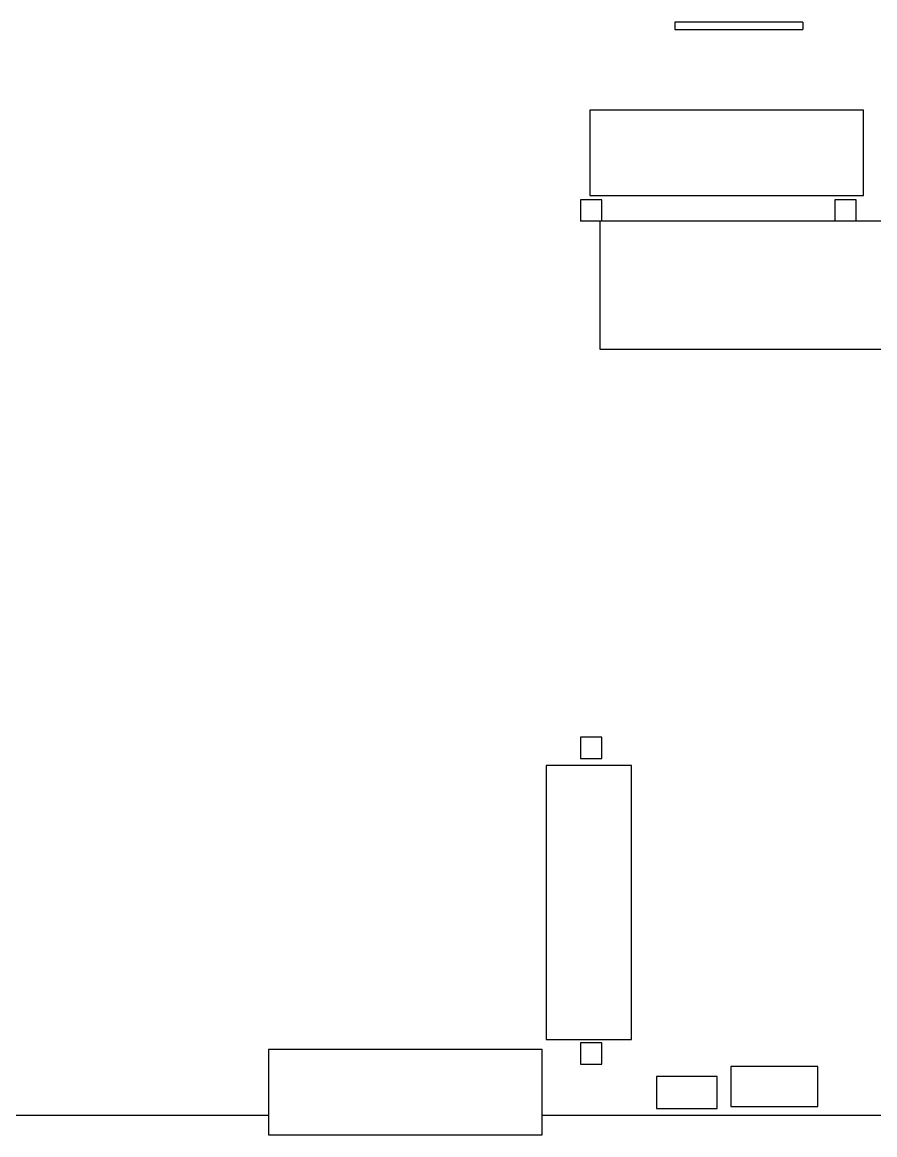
# Model space of a CAD drawing. Header units: inches. Extents: x -978 to -2, y 48 to 749.
# Drawn here: x -490.1 to -250.2, y 49.3 to 362.3 of the extents above; entities that cross this region are included whole.
import ezdxf

# ---------------------------------------------------------------- set-up
doc = ezdxf.new("R2010")
doc.units = ezdxf.units.IN
doc.header["$MEASUREMENT"] = 0

msp = doc.modelspace()

# ---------------------------------------------------------------- linework, layer by layer
at = {"color": 7, "linetype": 'Continuous', "lineweight": 25}
for p, q in [((-270.5, 362.28), (-306.5, 362.28)), ((-306.5, 362.28), (-306.5, 360.28)), ((-306.5, 360.28), (-270.5, 360.28)), ((-270.5, 362.28), (-270.5, 360.28)), ((-253.41, 337.55), (-330.41, 337.55)), ((-330.41, 337.55), (-330.41, 313.55)), ((-253.41, 313.55), (-253.41, 337.55)), ((-330.41, 313.55), (-253.41, 313.55)), ((-327, 312.28), (-333, 312.28)), ((-333, 312.28), (-333, 306.28)), ((-327, 306.28), (-327, 312.28)), ((-255.5, 312.28), (-261.5, 312.28)), ((-261.5, 312.28), (-261.5, 306.28)), ((-255.5, 306.28), (-255.5, 312.28)), ((-227.57, 306.28), (-333, 306.28)), ((-327.57, 306.28), (-327.57, 270.28)), ((-327.57, 270.28), (-227.57, 270.28)), ((-333, 161.16), (-333, 155.16)), ((-327, 161.16), (-333, 161.16)), ((-327, 155.16), (-327, 161.16)), ((-333, 155.16), (-327, 155.16)), ((-342.64, 153.16), (-342.64, 76.17)), ((-318.64, 153.16), (-342.64, 153.16)), ((-318.64, 76.17), (-318.64, 153.16)), ((-342.64, 76.17), (-318.64, 76.17)), ((-333, 75.16), (-333, 69.16)), ((-327, 75.16), (-333, 75.16)), ((-327, 69.16), (-327, 75.16)), ((-420.83, 73.34), (-420.83, 49.34)), ((-343.83, 73.34), (-420.83, 73.34)), ((-343.83, 49.34), (-343.83, 73.34)), ((-333, 69.16), (-327, 69.16)), ((-311.68, 65.73), (-311.68, 56.76)), ((-294.54, 65.73), (-311.68, 65.73)), ((-294.54, 56.76), (-294.54, 65.73)), ((-290.73, 68.51), (-290.73, 57.32)), ((-266.29, 68.51), (-290.73, 68.51)), ((-266.29, 57.32), (-266.29, 68.51)), ((-311.68, 56.76), (-294.54, 56.76)), ((-290.73, 57.32), (-266.29, 57.32)), ((-420.83, 54.78), (-978, 54.78)), ((-247.08, 54.78), (-343.83, 54.78)), ((-420.83, 49.34), (-343.83, 49.34))]:
    msp.add_line(p, q, dxfattribs=at)

doc.saveas('drawing.dxf')
